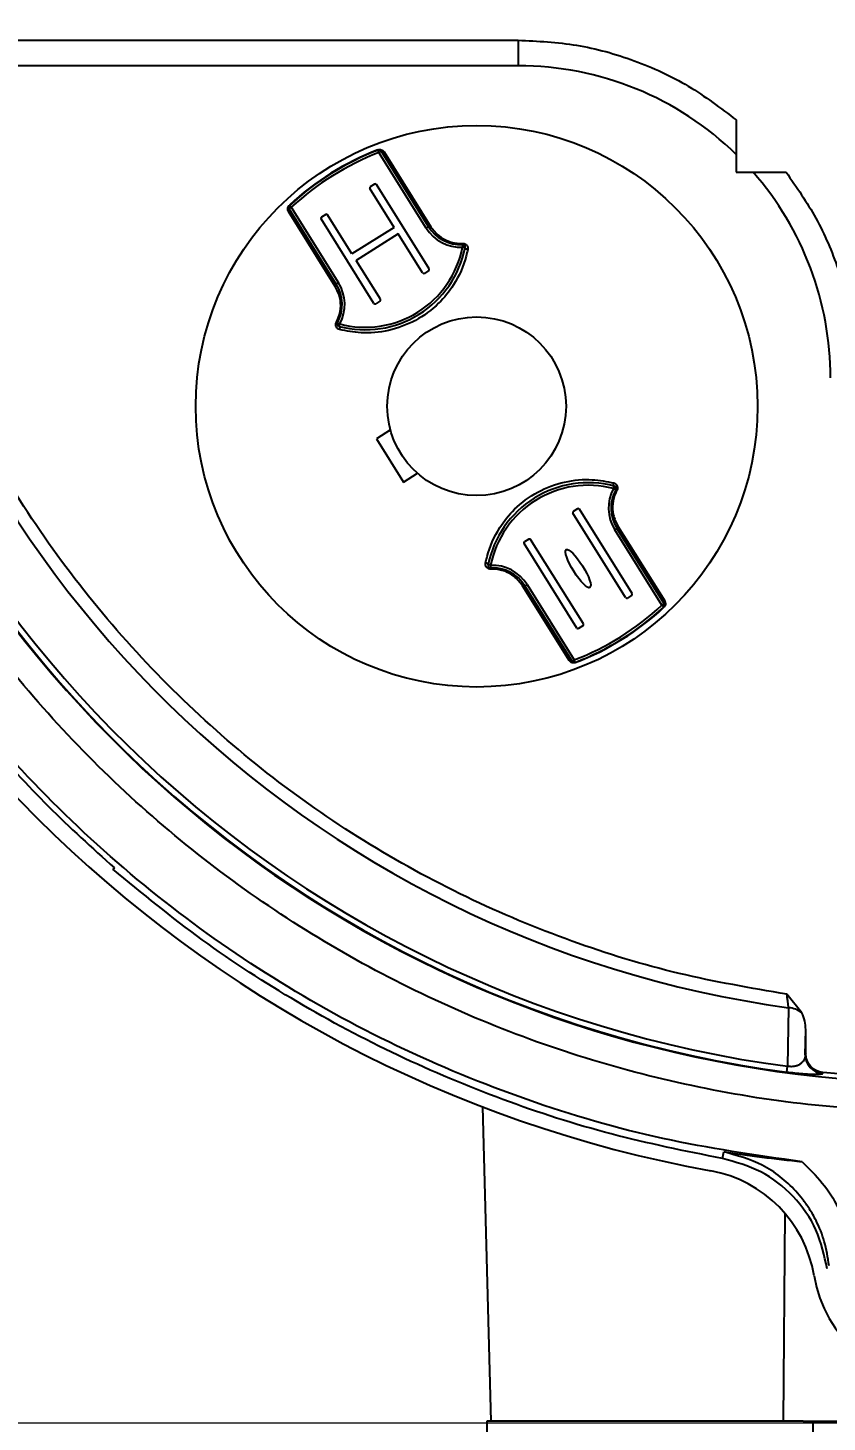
# Model space of a CAD drawing. Header units: millimetres. Extents: x 1726 to 4771, y 590 to 2743.
# Drawn here: x 2529.8 to 2592.4, y 2150 to 2259.2 of the extents above; entities that cross this region are included whole.
import ezdxf

# ---------------------------------------------------------------- set-up
doc = ezdxf.new("R2010")
doc.units = ezdxf.units.MM
doc.layers.add('AM_5', color=3, linetype='Continuous', lineweight=25)
doc.styles.add('SLDTEXTSTYLE1', font='txt.shx', dxfattribs={"width": 0.7, "bigfont": 'gbcbig.shx'})
doc.dimstyles.new('SLDDIMSTYLE12$0', dxfattribs={"dimtxt": 12, "dimasz": 10, "dimexe": 0, "dimexo": 0.0625, "dimgap": 0.875, "dimtad": 1, "dimdec": 1, "dimlfac": 1.8, "dimrnd": 1e-09, "dimzin": 12, "dimdsep": 46, "dimtxsty": 'SLDTEXTSTYLE1', "dimcen": 0.09, "dimdle": 8.16, "dimclrd": 3, "dimclre": 3, "dimadec": 0, "dimazin": 3, "dimtfac": 1, "dimtdec": 1, "dimtofl": 0, "dimtmove": 0, "dimatfit": 3, "dimfxl": 0, "dimfrac": 2, "dimtolj": 1, "dimlwd": 5, "dimlwe": 5, "dimarcsym": 0})

# ---------------------------------------------------------------- blocks, each defined once
blk = doc.blocks.new('*D50')
at = {"layer": 'AM_5', "color": 3, "lineweight": 5, "transparency": 16777216}
blk.add_line((2709.52, 2483.68), (2315.12, 2483.68), dxfattribs=at)
at = {"layer": 'AM_5', "color": 3, "linetype": 'Continuous', "lineweight": 5, "transparency": 16777216}
for p, q in [((2315.12, 2473.68), (2315.12, 2159.89)), ((2721.19, 2149.89), (2315.12, 2149.89))]:
    blk.add_line(p, q, dxfattribs=at)
at = {"layer": 'AM_5', "color": 3, "transparency": 16777216}
for points in [[(2313.45, 2473.68), (2316.78, 2473.68), (2315.12, 2483.68)], [(2313.45, 2159.89), (2316.78, 2159.89), (2315.12, 2149.89)]]:
    blk.add_solid(points, dxfattribs=at)
at = {"layer": 'Defpoints', "color": 0, "transparency": 16777216}
for p in [(2709.58, 2483.68), (2315.12, 2149.89), (2721.26, 2149.89)]:
    blk.add_point(p, dxfattribs=at)
at = {"layer": 'AM_5', "color": 0, "transparency": 16777216, "insert": (2300.53, 2316.79), "char_height": 12, "attachment_point": 5, "rotation": 90, "style": 'SLDTEXTSTYLE1'}
blk.add_mtext('\\A1;{\\H2.28571x;335}', dxfattribs=at)

msp = doc.modelspace()

# ---------------------------------------------------------------- linework, layer by layer
at = {"color": 7, "linetype": 'Continuous', "lineweight": 25}
for p, q in [((2517.521, 2258.244), (2568.212, 2258.244)), ((2568.212, 2258.244), (2568.212, 2256.244)), ((2568.212, 2256.244), (2517.722, 2256.244)), ((2585.294, 2251.993), (2585.294, 2247.907)), ((2557.244, 2249.628), (2557.236, 2249.651)), ((2557.316, 2249.441), (2557.244, 2249.628)), ((2557.316, 2249.441), (2557.486, 2249.547)), ((2561.013, 2243.526), (2557.316, 2249.441)), ((2557.486, 2249.547), (2561.182, 2243.632)), ((2557.714, 2249.491), (2561.381, 2243.623)), ((2585.294, 2247.907), (2589.195, 2247.907)), ((2558.509, 2243.57), (2556.601, 2246.623)), ((2556.972, 2246.972), (2556.633, 2246.76)), ((2561.243, 2240.326), (2557.11, 2246.941)), ((2550.447, 2245.149), (2550.277, 2245.043)), ((2553.974, 2239.127), (2550.277, 2245.043)), ((2550.311, 2245.295), (2550.294, 2245.313)), ((2550.447, 2245.149), (2550.311, 2245.295)), ((2550.447, 2245.149), (2554.143, 2239.233)), ((2553.895, 2238.945), (2550.228, 2244.812)), ((2556.918, 2237.623), (2552.785, 2244.238)), ((2553.156, 2244.588), (2552.817, 2244.376)), ((2555.201, 2241.503), (2553.294, 2244.556)), ((2558.509, 2243.57), (2555.201, 2241.503)), ((2558.827, 2243.061), (2555.519, 2240.994)), ((2560.734, 2240.008), (2558.827, 2243.061)), ((2561.182, 2243.632), (2561.013, 2243.526)), ((2563.859, 2242.224), (2563.868, 2242.024)), ((2564.064, 2241.985), (2563.868, 2242.024)), ((2557.427, 2237.941), (2555.519, 2240.994)), ((2561.211, 2240.188), (2560.872, 2239.976)), ((2554.143, 2239.233), (2553.974, 2239.127)), ((2557.395, 2237.803), (2557.056, 2237.591)), ((2554.065, 2236.105), (2554.241, 2236.009)), ((2554.19, 2235.816), (2554.241, 2236.009)), ((2558.214, 2227.703), (2557.119, 2227.018)), ((2557.119, 2227.018), (2559.238, 2223.626)), ((2559.238, 2223.626), (2560.334, 2224.31)), ((2575.685, 2223.113), (2575.735, 2223.307)), ((2575.685, 2223.113), (2575.86, 2223.018)), ((2576.632, 2214.566), (2572.499, 2221.181)), ((2572.87, 2221.531), (2572.53, 2221.319)), ((2577.141, 2214.884), (2573.007, 2221.499)), ((2575.782, 2219.889), (2575.952, 2219.995)), ((2579.479, 2213.974), (2575.782, 2219.889)), ((2575.952, 2219.995), (2579.648, 2214.079)), ((2576.031, 2220.178), (2579.698, 2214.31)), ((2572.816, 2212.182), (2568.682, 2218.797)), ((2569.053, 2219.146), (2568.714, 2218.934)), ((2573.325, 2212.5), (2569.191, 2219.115)), ((2566.058, 2217.098), (2565.862, 2217.137)), ((2566.058, 2217.098), (2566.067, 2216.898)), ((2572.211, 2209.632), (2568.545, 2215.5)), ((2568.743, 2215.491), (2568.913, 2215.597)), ((2572.44, 2209.575), (2568.743, 2215.491)), ((2568.913, 2215.597), (2572.61, 2209.681)), ((2577.109, 2214.747), (2576.77, 2214.535)), ((2579.648, 2214.079), (2579.479, 2213.974)), ((2579.615, 2213.827), (2579.479, 2213.974)), ((2579.632, 2213.809), (2579.615, 2213.827)), ((2573.293, 2212.362), (2572.954, 2212.15)), ((2572.44, 2209.575), (2572.61, 2209.681)), ((2572.681, 2209.495), (2572.61, 2209.681)), ((2572.69, 2209.472), (2572.681, 2209.495)), ((2536.594, 2193.396), (2536.483, 2193.285)), ((2590.437, 2182.025), (2589.263, 2183.491)), ((2589.39, 2182.43), (2589.309, 2177.843)), ((2590.705, 2178.753), (2590.737, 2180.718)), ((2590.737, 2178.847), (2590.737, 2180.718)), ((2589.248, 2177.382), (2589.309, 2177.843)), ((2592.086, 2177.354), (2592.054, 2177.263)), ((2594.529, 2177.141), (2592.086, 2177.354)), ((2565.434, 2174.663), (2566.079, 2150.034)), ((2584.209, 2170.614), (2584.328, 2171.131)), ((2589.105, 2166.33), (2588.973, 2150.034)), ((2565.756, 2150.034), (2565.756, 2090.034)), ((2590.546, 2150.034), (2565.756, 2150.034)), ((2590.546, 2150.034), (2604.296, 2150.034)), ((2591.312, 2090.034), (2591.312, 2150.034))]:
    msp.add_line(p, q, dxfattribs=at)
at = {"color": 7, "linetype": 'Continuous', "lineweight": 25, "flags": 128}
for points in [[(2561.381, 2243.623), (2561.35, 2243.609), (2561.319, 2243.6), (2561.289, 2243.595), (2561.261, 2243.594), (2561.235, 2243.597), (2561.213, 2243.605), (2561.195, 2243.616), (2561.182, 2243.632)], [(2564.266, 2241.846), (2564.224, 2241.854), (2564.184, 2241.866), (2564.147, 2241.881), (2564.116, 2241.9), (2564.091, 2241.92), (2564.073, 2241.942), (2564.064, 2241.964), (2564.064, 2241.985)], [(2553.974, 2239.127), (2553.982, 2239.109), (2553.984, 2239.088), (2553.982, 2239.065), (2553.973, 2239.04), (2553.96, 2239.015), (2553.942, 2238.991), (2553.92, 2238.967), (2553.895, 2238.945)], [(2554.227, 2235.573), (2554.238, 2235.614), (2554.245, 2235.655), (2554.247, 2235.695), (2554.244, 2235.731), (2554.237, 2235.763), (2554.225, 2235.788), (2554.209, 2235.806), (2554.19, 2235.816)], [(2575.735, 2223.307), (2575.717, 2223.316), (2575.701, 2223.334), (2575.689, 2223.36), (2575.681, 2223.391), (2575.679, 2223.428), (2575.681, 2223.467), (2575.687, 2223.509), (2575.698, 2223.549)], [(2575.952, 2219.995), (2575.944, 2220.014), (2575.941, 2220.035), (2575.944, 2220.058), (2575.952, 2220.082), (2575.965, 2220.107), (2575.983, 2220.132), (2576.006, 2220.156), (2576.031, 2220.178)], [(2565.862, 2217.137), (2565.862, 2217.158), (2565.852, 2217.18), (2565.835, 2217.202), (2565.81, 2217.223), (2565.778, 2217.241), (2565.742, 2217.257), (2565.702, 2217.269), (2565.66, 2217.277)], [(2568.545, 2215.5), (2568.576, 2215.513), (2568.607, 2215.522), (2568.637, 2215.528), (2568.665, 2215.529), (2568.691, 2215.525), (2568.713, 2215.518), (2568.73, 2215.506), (2568.743, 2215.491)], [(2590.737, 2178.847), (2590.719, 2178.794), (2590.705, 2178.753)]]:
    msp.add_lwpolyline(points, dxfattribs=at)
at = {"color": 7, "linetype": 'Continuous', "lineweight": 25}
for radius in [22, 7]:
    msp.add_circle((2564.963, 2229.561), radius, dxfattribs=at)
for centre, radius, start, end in [((2601.237, 2268.034), 91.48, 90, 289.01572), ((2601.237, 2268.034), 90.341, 353.64897, 186.35103), ((2601.237, 2268.034), 89.875, 353.64897, 186.35103), ((2601.237, 2268.034), 85.319, 353.33017, 186.66983), ((2568.212, 2231.78), 24.464, 45.7131, 90), ((2601.237, 2268.034), 91.441, 188.79238, 262.46584), ((2601.237, 2268.034), 90.976, 188.79238, 262.46584), ((2601.237, 2268.034), 86.42, 189.2043, 262.12076), ((2601.237, 2268.034), 100, 190.32694, 259.67306), ((2564.963, 2229.561), 21.524, 111.039, 132.961), ((2564.963, 2229.561), 21.5, 111.039, 132.961), ((2564.963, 2229.561), 21.3, 111.039, 132.961), ((2557.316, 2249.441), 0.2, 32, 111.039), ((2557.633, 2249.653), 0.182, 215.62254, 296.53626), ((2568.212, 2231.78), 24.464, 360, 41.23805), ((2556.686, 2246.676), 0.1, 122, 212), ((2557.025, 2246.888), 0.1, 32, 122), ((2550.117, 2244.957), 0.182, 307.46374, 28.37746), ((2550.447, 2245.149), 0.2, 132.961, 212), ((2552.87, 2244.291), 0.1, 122, 212), ((2553.209, 2244.503), 0.1, 32, 122), ((2563.726, 2245.221), 3.2, 212, 272.53097), ((2563.726, 2245.221), 3, 212, 272.53097), ((2556.219, 2243.554), 8, 255.3094, 348.6906), ((2556.219, 2243.554), 7.8, 255.3094, 348.6906), ((2563.172, 2242.273), 0.689, 355.91037, 3.87572), ((2563.868, 2242.024), 0.2, 348.6906, 92.53097), ((2560.819, 2240.061), 0.1, 212, 302), ((2561.158, 2240.273), 0.1, 302, 32), ((2551.43, 2237.537), 3, 331.46903, 32), ((2551.43, 2237.537), 3.2, 331.46903, 32), ((2557.003, 2237.676), 0.1, 212, 302), ((2557.342, 2237.888), 0.1, 302, 32), ((2554.322, 2236.743), 0.689, 240.12428, 248.08963), ((2554.241, 2236.009), 0.2, 151.46903, 255.3094), ((2573.707, 2215.568), 8, 75.3094, 168.6906), ((2573.707, 2215.568), 7.8, 75.3094, 168.6906), ((2575.685, 2223.113), 0.2, 331.46903, 75.3094), ((2578.496, 2221.585), 3.2, 151.46903, 212), ((2578.496, 2221.585), 3, 151.46903, 212), ((2575.603, 2222.379), 0.689, 60.12428, 68.08963), ((2572.583, 2221.234), 0.1, 122, 212), ((2572.923, 2221.446), 0.1, 32, 122), ((2568.767, 2218.85), 0.1, 122, 212), ((2569.106, 2219.062), 0.1, 32, 122), ((2566.058, 2217.098), 0.2, 168.6906, 272.53097), ((2566.199, 2213.901), 3.2, 32, 92.53097), ((2566.754, 2216.849), 0.689, 175.91037, 183.87572), ((2566.199, 2213.901), 3, 32, 92.53097), ((2576.717, 2214.619), 0.1, 212, 302), ((2577.056, 2214.831), 0.1, 302, 32), ((2564.963, 2229.561), 21.3, 291.039, 312.961), ((2564.963, 2229.561), 21.5, 291.039, 312.961), ((2564.963, 2229.561), 21.524, 291.039, 312.961), ((2579.479, 2213.974), 0.2, 312.961, 32), ((2579.808, 2214.166), 0.182, 127.46374, 208.37746), ((2573.24, 2212.447), 0.1, 302, 32), ((2572.901, 2212.235), 0.1, 212, 302), ((2572.292, 2209.469), 0.182, 35.62254, 116.53626), ((2572.61, 2209.681), 0.2, 212, 291.039), ((2589.307, 2180.66), 1.772, 50.36479, 87.29394), ((2592.205, 2178.755), 1.5, 180.08872, 264.21159), ((2581.518, 2159.816), 10, 9.26876, 79.67306), ((2601.237, 2163.034), 9.98, 189.26876, 350.73124)]:
    msp.add_arc(centre, radius, start, end, dxfattribs=at)
msp.add_ellipse((2572.912, 2216.841), major_axis=(0.927, -1.484), ratio=0.2285714, dxfattribs=at)
for points in [[(2601.237, 2174.293), (2598.169, 2174.38), (2592.034, 2174.554), (2582.92, 2175.958), (2573.982, 2178.183), (2565.306, 2181.291), (2556.977, 2185.229), (2549.074, 2189.966), (2541.673, 2195.455), (2534.846, 2201.643), (2528.658, 2208.47), (2523.169, 2215.871), (2518.432, 2223.774), (2514.493, 2232.103), (2511.389, 2240.779), (2509.15, 2249.717), (2507.798, 2258.831), (2507.346, 2268.034), (2507.798, 2277.237), (2509.15, 2286.351), (2511.389, 2295.289), (2514.493, 2303.964), (2518.432, 2312.294), (2523.169, 2320.197), (2528.658, 2327.598), (2534.846, 2334.425), (2541.673, 2340.613), (2549.074, 2346.101), (2556.977, 2350.839), (2565.306, 2354.777), (2573.982, 2357.885), (2582.92, 2360.11), (2592.034, 2361.513), (2598.169, 2361.687), (2601.237, 2361.774)], [(2590.448, 2170.36), (2586.796, 2170.884), (2579.493, 2171.932), (2568.85, 2175.052), (2558.607, 2179.26), (2548.906, 2184.615), (2539.867, 2191.02), (2531.604, 2198.401), (2524.223, 2206.663), (2517.819, 2215.703), (2512.463, 2225.403), (2508.255, 2235.646), (2505.136, 2246.289), (2504.088, 2253.593), (2503.563, 2257.244)], [(2526.599, 2203.391), (2528.176, 2201.636), (2531.328, 2198.125), (2534.839, 2194.972), (2536.594, 2193.396)], [(2584.209, 2170.614), (2581.295, 2171.202), (2575.468, 2172.378), (2566.973, 2175.13), (2558.744, 2178.578), (2550.873, 2182.778), (2543.373, 2187.623), (2538.78, 2191.397), (2536.483, 2193.285)]]:
    msp.add_open_spline(points, degree=3, dxfattribs=at)
for points, knots in [([(2601.237, 2352.32), (2598.332, 2352.234), (2592.474, 2352.058), (2583.723, 2350.63), (2575.069, 2348.327), (2566.664, 2345.079), (2558.653, 2340.957), (2551.169, 2336.033), (2544.324, 2330.411), (2538.159, 2324.165), (2532.672, 2317.317), (2527.883, 2309.865), (2523.861, 2301.86), (2520.698, 2293.424), (2518.448, 2284.699), (2517.166, 2275.836), (2516.764, 2266.979), (2517.27, 2261.139), (2517.521, 2258.244)], [0, 0, 0, 0, 0.0612816, 0.1235957, 0.1866179, 0.25, 0.3133821, 0.3764043, 0.4387184, 0.5, 0.5612816, 0.6235957, 0.6866179, 0.75, 0.8133821, 0.8764043, 0.9387184, 1, 1, 1, 1]), ([(2568.212, 2258.244), (2569.748, 2258.167), (2572.844, 2258.013), (2577.348, 2256.745), (2581.607, 2254.805), (2584.072, 2252.926), (2585.294, 2251.993)], [0, 0, 0, 0, 0.24806698, 0.5, 0.75193302, 1, 1, 1, 1]), ([(2589.263, 2183.491), (2586.434, 2183.976), (2580.72, 2184.956), (2572.314, 2187.542), (2564.033, 2190.997), (2556.032, 2195.4), (2548.452, 2200.703), (2541.461, 2206.824), (2535.176, 2213.668), (2529.695, 2221.12), (2525.104, 2229.015), (2521.454, 2237.211), (2518.668, 2245.553), (2517.553, 2251.243), (2517.001, 2254.06)], [0, 0, 0, 0, 0.0796462, 0.1608773, 0.2435885, 0.3284704, 0.4139828, 0.5, 0.5860128, 0.6715253, 0.7564115, 0.8391185, 0.9203517, 1, 1, 1, 1]), ([(2557.236, 2249.651), (2557.258, 2249.658), (2557.307, 2249.674), (2557.395, 2249.68), (2557.512, 2249.662), (2557.631, 2249.599), (2557.686, 2249.528), (2557.714, 2249.491)], [0, 0, 0, 0, 0.08536983, 0.19079859, 0.35642346, 0.66647129, 1, 1, 1, 1]), ([(2589.195, 2247.907), (2590.017, 2246.727), (2591.671, 2244.353), (2593.367, 2240.33), (2594.474, 2236.107), (2594.609, 2233.216), (2594.676, 2231.78)], [0, 0, 0, 0, 0.2483152, 0.5, 0.7516848, 1, 1, 1, 1]), ([(2550.228, 2244.812), (2550.199, 2244.876), (2550.154, 2244.972), (2550.176, 2245.128), (2550.219, 2245.222), (2550.257, 2245.276), (2550.286, 2245.305), (2550.294, 2245.313)], [0, 0, 0, 0, 0.4935098, 0.7465115, 0.851032, 0.9564885, 1, 1, 1, 1]), ([(2561.381, 2243.623), (2561.575, 2243.369), (2561.926, 2242.909), (2562.744, 2242.453), (2563.416, 2242.31), (2563.791, 2242.318), (2563.859, 2242.32)], [0, 0, 0, 0, 0.3569261, 0.6455881, 0.9359573, 1, 1, 1, 1]), ([(2564.266, 2241.846), (2564.227, 2241.672), (2564.02, 2240.736), (2563.37, 2239.24), (2561.969, 2237.495), (2560.216, 2236.194), (2558.073, 2235.404), (2555.996, 2235.218), (2554.78, 2235.462), (2554.227, 2235.573)], [0, 0, 0, 0, 0.0439371, 0.236293, 0.3728219, 0.5357282, 0.69861, 0.8632007, 1, 1, 1, 1]), ([(2563.859, 2242.32), (2563.9, 2242.318), (2563.981, 2242.314), (2564.091, 2242.264), (2564.184, 2242.184), (2564.252, 2242.072), (2564.28, 2241.953), (2564.27, 2241.876), (2564.266, 2241.846)], [0, 0, 0, 0, 0.1540842, 0.3077863, 0.4712038, 0.6571656, 0.8674974, 1, 1, 1, 1]), ([(2553.979, 2236.146), (2554.01, 2236.207), (2554.182, 2236.541), (2554.349, 2237.207), (2554.297, 2238.142), (2554.038, 2238.659), (2553.895, 2238.945)], [0, 0, 0, 0, 0.06404267, 0.35441194, 0.64307395, 1, 1, 1, 1]), ([(2554.227, 2235.573), (2554.173, 2235.595), (2554.07, 2235.637), (2553.968, 2235.768), (2553.926, 2235.909), (2553.933, 2236.043), (2553.965, 2236.114), (2553.979, 2236.146)], [0, 0, 0, 0, 0.25795598, 0.48491429, 0.70358464, 0.86427778, 1, 1, 1, 1]), ([(2565.66, 2217.277), (2565.699, 2217.451), (2565.906, 2218.387), (2566.556, 2219.882), (2567.956, 2221.627), (2569.709, 2222.929), (2571.853, 2223.719), (2573.929, 2223.904), (2575.146, 2223.66), (2575.698, 2223.549)], [0, 0, 0, 0, 0.0439371, 0.236293, 0.3728219, 0.5357282, 0.69861, 0.8632007, 1, 1, 1, 1]), ([(2575.698, 2223.549), (2575.753, 2223.527), (2575.856, 2223.486), (2575.958, 2223.355), (2576, 2223.213), (2575.992, 2223.08), (2575.961, 2223.009), (2575.946, 2222.976)], [0, 0, 0, 0, 0.257956, 0.4849143, 0.7035846, 0.8642778, 1, 1, 1, 1]), ([(2575.946, 2222.976), (2575.915, 2222.916), (2575.743, 2222.582), (2575.577, 2221.915), (2575.628, 2220.98), (2575.888, 2220.464), (2576.031, 2220.178)], [0, 0, 0, 0, 0.06404267, 0.35441194, 0.64307395, 1, 1, 1, 1]), ([(2566.067, 2216.803), (2566.026, 2216.804), (2565.945, 2216.808), (2565.835, 2216.859), (2565.741, 2216.938), (2565.673, 2217.05), (2565.646, 2217.169), (2565.656, 2217.247), (2565.66, 2217.277)], [0, 0, 0, 0, 0.1540842, 0.3077863, 0.4712038, 0.6571656, 0.8674974, 1, 1, 1, 1]), ([(2568.545, 2215.5), (2568.351, 2215.754), (2568, 2216.213), (2567.182, 2216.67), (2566.51, 2216.812), (2566.135, 2216.804), (2566.067, 2216.803)], [0, 0, 0, 0, 0.3569261, 0.6455881, 0.9359573, 1, 1, 1, 1]), ([(2579.698, 2214.31), (2579.727, 2214.246), (2579.771, 2214.15), (2579.75, 2213.995), (2579.707, 2213.9), (2579.669, 2213.846), (2579.64, 2213.818), (2579.632, 2213.809)], [0, 0, 0, 0, 0.4935098, 0.7465115, 0.851032, 0.9564885, 1, 1, 1, 1]), ([(2572.69, 2209.472), (2572.668, 2209.465), (2572.619, 2209.449), (2572.531, 2209.442), (2572.413, 2209.461), (2572.295, 2209.523), (2572.24, 2209.595), (2572.211, 2209.632)], [0, 0, 0, 0, 0.0853698, 0.1907986, 0.3564235, 0.6664713, 1, 1, 1, 1]), ([(2589.39, 2182.43), (2589.375, 2182.57), (2589.351, 2182.792), (2589.306, 2183.167), (2589.278, 2183.379), (2589.263, 2183.491)], [0, 0, 0, 0, 0.4491912, 0.7120483, 1, 1, 1, 1]), ([(2590.737, 2180.718), (2590.726, 2180.945), (2590.703, 2181.398), (2590.525, 2181.816), (2590.437, 2182.025)], [0, 0, 0, 0, 0.5011048, 1, 1, 1, 1]), ([(2590.705, 2178.753), (2590.691, 2178.645), (2590.673, 2178.501), (2590.574, 2178.297), (2590.433, 2178.102), (2590.236, 2177.953), (2590.051, 2177.886), (2590.022, 2177.876), (2589.917, 2177.845), (2589.749, 2177.814), (2589.511, 2177.813), (2589.376, 2177.833), (2589.309, 2177.843)], [0, 0, 0, 0, 0.250063, 0.3364114, 0.5001549, 0.749322, 0.750492, 0.7606097, 0.7889128, 0.8880153, 0.9439917, 1, 1, 1, 1]), ([(2592.086, 2177.354), (2591.904, 2177.393), (2591.542, 2177.47), (2591.101, 2177.821), (2590.796, 2178.296), (2590.757, 2178.663), (2590.737, 2178.847)], [0, 0, 0, 0, 0.250514, 0.5000704, 0.7499904, 1, 1, 1, 1]), ([(2592.054, 2177.263), (2592.019, 2177.242), (2591.952, 2177.202), (2591.513, 2177.192), (2591.006, 2177.21), (2590.504, 2177.244), (2589.912, 2177.299), (2589.467, 2177.355), (2589.248, 2177.382)], [0, 0, 0, 0, 0.2593433, 0.4990822, 0.6285093, 0.7489001, 0.8765067, 1, 1, 1, 1]), ([(2584.328, 2171.131), (2585.3, 2170.994), (2587.233, 2170.721), (2589.38, 2170.48), (2590.448, 2170.36)], [0, 0, 0, 0, 0.50244267, 1, 1, 1, 1]), ([(2592.561, 2162.213), (2592.464, 2162.854), (2592.28, 2164.078), (2591.678, 2165.557), (2591.062, 2166.646), (2590.52, 2167.412), (2589.425, 2168.7), (2587.467, 2170.279), (2585.36, 2170.851), (2584.328, 2171.131)], [0, 0, 0, 0, 0.1490594, 0.2844868, 0.3652537, 0.4374076, 0.5004523, 0.7554677, 1, 1, 1, 1]), ([(2592.411, 2161.963), (2592.185, 2163.009), (2591.733, 2165.097), (2589.854, 2167.746), (2587.309, 2169.767), (2585.243, 2170.332), (2584.209, 2170.614)], [0, 0, 0, 0, 0.2500652, 0.4994456, 0.7493864, 1, 1, 1, 1]), ([(2590.448, 2170.36), (2591, 2169.826), (2592.102, 2168.762), (2593.321, 2166.805), (2594.208, 2164.676), (2594.437, 2163.161), (2594.551, 2162.402)], [0, 0, 0, 0, 0.250755, 0.4999887, 0.7492331, 1, 1, 1, 1])]:
    msp.add_open_spline(points, degree=3, knots=knots, dxfattribs=at)

# ---------------------------------------------------------------- dimensions: what is measured, and where the dimension line sits
at = {"layer": 'AM_5'}
dim = msp.add_linear_dim(base=(2315.118, 2149.894), p1=(2709.58, 2483.68), p2=(2721.256, 2149.894), angle=90, text='{\\H2.28571x;335}', dimstyle='SLDDIMSTYLE12$0', override={"dimlfac": 1}, dxfattribs=at)
dim.commit()
dim.dimension.update_dxf_attribs({"geometry": '*D50', "text_midpoint": (2300.529, 2316.787)})

doc.saveas('drawing.dxf')
